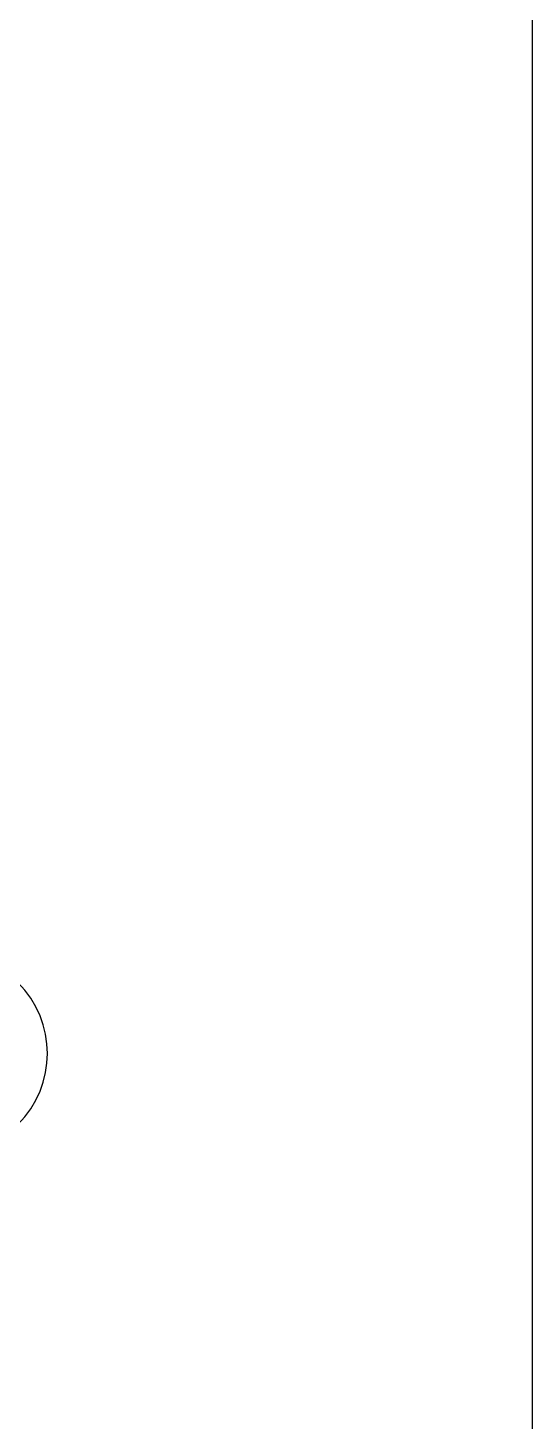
# Model space of a CAD drawing. Header units: millimetres. Extents: x 0 to 2059, y -1982 to 155.
# Drawn here: x 33.12 to 39.72, y 21.89 to 40.11 of the extents above; entities that cross this region are included whole.
import ezdxf

# ---------------------------------------------------------------- set-up
doc = ezdxf.new("R2010")
doc.units = ezdxf.units.MM
doc.header["$LTSCALE"] = 0.01
doc.layers.add('L18', color=4, linetype='Continuous')

msp = doc.modelspace()

# ---------------------------------------------------------------- linework, layer by layer
at = {"layer": 'L18'}
for points in [[(0.361736858678039, 5.823868045730663), (0.361736858678039, 44.36386804573066, -0.4142135623730951), (5.281736858678038, 49.28386804573066), (34.80173685867805, 49.28386804573066, -0.4142135623730949), (39.72173685867805, 44.36386804573066), (39.72173685867803, 5.823868045730663, -0.4497603030729941), (34.80173685867803, 1.718236105426356), (5.281736858678038, 1.718236105426356, -0.4497603030729941)], [(7.015817039890101, 25.76624143018766), (19.07623029981574, 13.70582817026233, 0.414213562373093), (20.93167849365013, 13.70582817026233), (32.99209175357576, 25.76624143018766, 0.4142135623730943), (32.99209175357576, 27.62168962402235), (20.93167849365013, 39.68210288394784, 0.4142135623730938), (19.07623029981574, 39.68210288394784), (7.015817039890101, 27.62168962402235, 0.4142135623730956)]]:
    msp.add_lwpolyline(points, format="xyb", close=True, dxfattribs=at)

doc.saveas('drawing.dxf')
